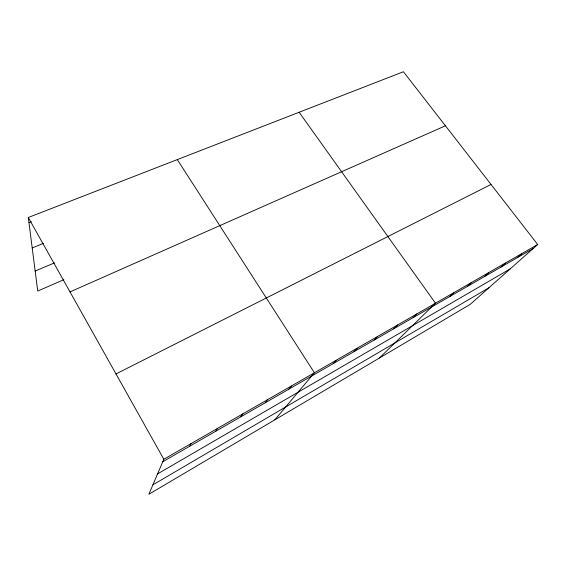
<?xml version="1.0" encoding="UTF-8"?>
<svg xmlns="http://www.w3.org/2000/svg" width="566" height="566" viewBox="0 0 566 566"><rect width="100%" height="100%" fill="white"/><g stroke="black" fill="none" stroke-linecap="round" stroke-linejoin="round"><path stroke-width="0.85" d="M537.7 244.498L163.829 459.252L148.872 494.26L470.19 304.381L537.7 244.498L403.431 71.741L28.3 217.486L37.731 291.03L63.845 279.703M189.674 446.256L191.082 443.595M215.696 431.285L217.415 428.469M240.861 416.795L242.871 413.845M265.206 402.78L267.499 399.702M288.787 389.21L291.327 386.019M274.828 419.823L314.406 372.761L177.299 159.598M333.112 363.697L336.112 360.294M353.976 351.691L357.174 348.196M374.225 340.032L377.614 336.452M393.901 328.712L397.459 325.054M413.017 317.703L416.746 313.974M379.446 358.002L435.48 303.213L299.138 112.259M449.673 296.605L453.706 292.749M467.261 286.488L471.421 282.568M484.376 276.632L488.663 272.663M501.037 267.046L505.445 263.027M517.267 257.7L521.781 253.639M152.884 484.864L488.904 287.783M157.567 473.905L510.178 268.914M162.76 461.75L533.073 248.601M115.995 373.928L491.019 184.445M70.021 291.915L445.428 125.786M35.163 271.036L54.52 262.879M32.205 247.943L43.426 243.373M28.965 222.643L31.363 221.702M28.3 217.486L163.829 459.252"/></g></svg>
